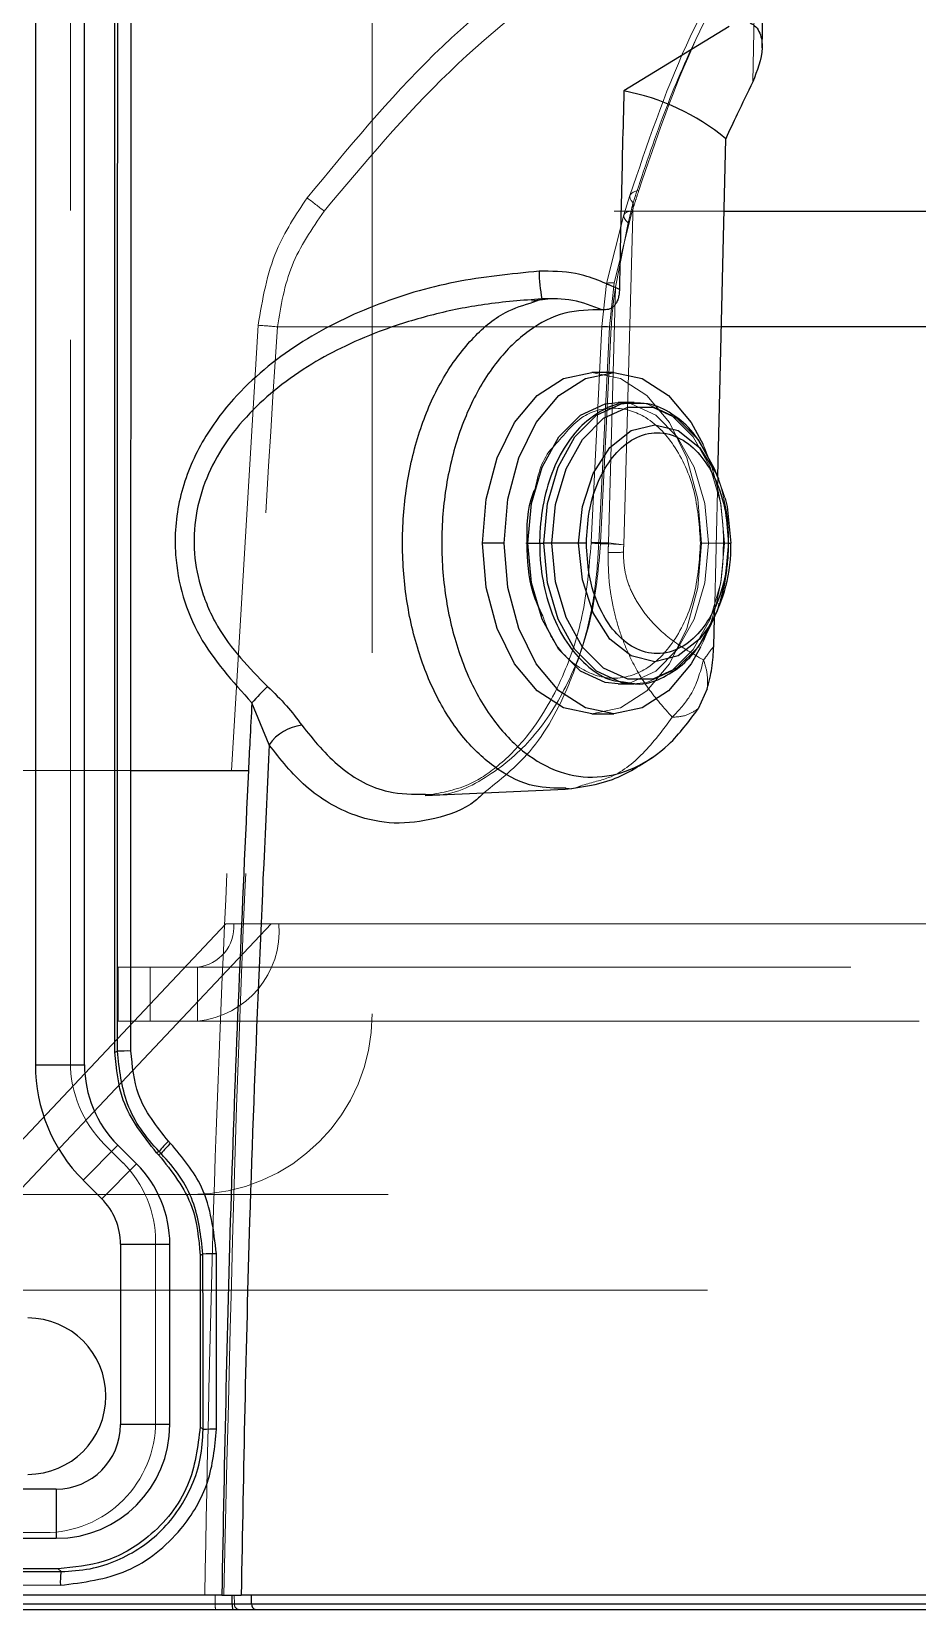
# Model space of a CAD drawing. Header units: millimetres. Extents: x 126 to 938, y 244 to 707.
# Drawn here: x 729.78 to 731.339, y 559.587 to 562.362 of the extents above; entities that cross this region are included whole.
import ezdxf

# ---------------------------------------------------------------- set-up
doc = ezdxf.new("R2010")
doc.units = ezdxf.units.MM
doc.linetypes.add('HIDDEN', pattern=[1.905, 1.27, -0.635])

msp = doc.modelspace()

# ---------------------------------------------------------------- linework, layer by layer
at = {"color": 7, "linetype": 'HIDDEN', "lineweight": 18}
for p, q in [((730.3795, 564.4444), (730.3795, 560.6344)), ((730.3795, 564.4444), (730.3795, 560.6344)), ((729.8483, 560.5501), (729.8483, 563.3173)), ((729.8483, 563.3173), (729.8483, 560.5501)), ((729.8733, 563.3123), (729.8733, 560.5451)), ((731.0553, 562.544), (731.049, 562.2734)), ((730.8331, 562.0739), (730.8222, 562.0396)), ((730.8385, 562.0609), (730.8223, 561.4594)), ((732.0753, 562.0462), (730.2948, 562.0462)), ((730.8222, 562.0396), (730.7918, 561.9189)), ((730.8052, 561.9201), (730.8369, 562.0462)), ((730.8077, 561.9123), (730.8299, 562.0258)), ((730.8369, 562.0462), (730.9985, 562.0462)), ((730.7918, 561.9189), (730.7837, 561.8435)), ((730.7971, 561.8428), (730.8052, 561.9201)), ((730.8077, 561.9123), (730.7955, 561.4631)), ((730.1319, 561.0623), (730.1788, 561.8455)), ((730.2126, 561.8428), (732.0637, 561.8428)), ((730.7837, 561.8435), (730.7648, 561.4638)), ((730.7971, 561.8428), (730.7782, 561.4631)), ((730.7813, 561.4631), (730.8002, 561.8428)), ((730.9937, 561.8428), (730.7971, 561.8428)), ((730.9816, 561.3311), (730.9875, 561.5793)), ((730.989, 561.5756), (731.0007, 561.5408)), ((730.6531, 561.4623), (730.6496, 561.4623)), ((730.7952, 561.4631), (730.7813, 561.4631)), ((730.7813, 561.4614), (730.7952, 561.4614)), ((730.8223, 561.4594), (730.7955, 561.4631)), ((730.7955, 561.4614), (730.8223, 561.4594)), ((730.9572, 561.4623), (730.9713, 561.4623)), ((730.9974, 561.4623), (730.9591, 561.4623)), ((730.9713, 561.4623), (730.9994, 561.4623)), ((731.0065, 561.4623), (730.9994, 561.4623)), ((731.0106, 561.4623), (731.0065, 561.4623)), ((730.9815, 561.3308), (730.989, 561.3489)), ((730.8215, 561.2184), (730.8388, 561.2158)), ((730.1319, 561.0623), (727.026, 561.0623)), ((729.673, 560.3169), (730.1219, 560.7931)), ((729.7526, 560.3169), (730.2015, 560.7931)), ((730.2015, 560.7931), (730.1219, 560.7931)), ((730.1219, 560.7931), (730.1357, 560.7931)), ((730.1357, 560.7931), (730.2153, 560.7931)), ((730.1357, 560.7931), (733.1906, 560.7931)), ((730.2015, 560.7931), (730.2153, 560.7931)), ((730.2153, 560.7931), (733.2702, 560.7931)), ((729.9325, 560.622), (729.9325, 560.7169)), ((729.9325, 560.7169), (729.9887, 560.7169)), ((732.7801, 560.7169), (729.9325, 560.7169)), ((729.9887, 560.7169), (729.9887, 560.622)), ((729.9887, 560.7169), (730.0718, 560.7169)), ((730.0718, 560.7169), (730.0718, 560.622)), ((733.1267, 560.7169), (730.0718, 560.7169)), ((729.9887, 560.622), (729.9325, 560.622)), ((732.7801, 560.622), (729.9325, 560.622)), ((729.9887, 560.622), (730.0718, 560.622)), ((730.0718, 560.622), (733.1267, 560.622)), ((729.9411, 560.3723), (729.9083, 560.4051)), ((729.9083, 560.4051), (729.9411, 560.3723)), ((729.9318, 560.4037), (729.9647, 560.3708)), ((727.8674, 560.3169), (730.4074, 560.3169)), ((727.8674, 560.3169), (730.4074, 560.3169)), ((730.062, 560.3169), (729.471, 560.3169)), ((730.062, 560.3169), (729.471, 560.3169)), ((729.9983, 559.9173), (729.9983, 560.2344)), ((729.9983, 560.2344), (729.9983, 559.9173)), ((730.0233, 560.2294), (730.0233, 559.9123)), ((732.8744, 560.1488), (725.4004, 560.1488)), ((732.8744, 560.1488), (725.4004, 560.1488)), ((727.8033, 559.7223), (729.8033, 559.7223)), ((729.8033, 559.7223), (727.8033, 559.7223)), ((729.8233, 559.7123), (727.8233, 559.7123)), ((727.026, 559.6123), (730.0848, 559.6123)), ((730.1329, 559.6123), (727.0498, 559.6123)), ((727.0501, 559.6123), (730.103, 559.6123)), ((730.1186, 559.6123), (730.0848, 559.6123)), ((730.103, 559.6123), (730.1368, 559.6123)), ((730.1033, 559.5969), (730.103, 559.6123)), ((730.1186, 559.6123), (731.9796, 559.6123)), ((730.167, 559.6123), (730.1329, 559.6123)), ((730.1368, 559.6123), (731.9908, 559.6123)), ((730.137, 559.5969), (730.1368, 559.6123)), ((731.9908, 559.6123), (730.167, 559.6123)), ((731.3715, 559.5873), (727.026, 559.5873)), ((730.1033, 559.5969), (727.0496, 559.5969)), ((730.1336, 559.5873), (727.0498, 559.5873)), ((727.0501, 559.5873), (730.1038, 559.5873)), ((730.1038, 559.5873), (730.1443, 559.5873)), ((730.1745, 559.5873), (730.1336, 559.5873)), ((731.9913, 559.5969), (730.137, 559.5969)), ((730.1443, 559.5873), (731.9986, 559.5873)), ((731.9986, 559.5873), (730.1745, 559.5873))]:
    msp.add_line(p, q, dxfattribs=at)
at = {"color": 7, "linetype": 'Continuous', "lineweight": 25}
for p, q in [((729.7867, 563.3123), (729.7867, 560.5451)), ((729.8733, 560.5451), (729.8733, 563.3123)), ((729.9268, 560.5672), (729.9268, 563.3159)), ((731.0656, 562.3336), (731.0719, 562.6031)), ((731.0078, 562.3708), (730.8223, 562.2575)), ((730.9875, 561.5793), (731.0015, 562.1736)), ((730.9985, 562.0462), (732.0753, 562.0462)), ((730.6888, 561.8913), (730.66, 561.8877)), ((730.6638, 561.8866), (730.6779, 561.8919)), ((732.0637, 561.8428), (730.9937, 561.8428)), ((730.8045, 561.7623), (730.7662, 561.7623)), ((730.8403, 561.7098), (730.8122, 561.7098)), ((730.8387, 561.7097), (730.8515, 561.7091)), ((730.989, 561.5756), (730.9815, 561.5937)), ((730.6117, 561.4623), (730.5734, 561.4623)), ((730.6531, 561.4623), (730.6812, 561.4623)), ((730.6958, 561.4623), (730.6812, 561.4623)), ((730.7427, 561.4623), (730.6958, 561.4623)), ((730.7563, 561.4623), (730.7427, 561.4623)), ((731.006, 561.4623), (731.0107, 561.4623)), ((730.9805, 561.2811), (730.9816, 561.3311)), ((730.8122, 561.2148), (730.8403, 561.2148)), ((730.9691, 561.2061), (730.9531, 561.1712)), ((730.198, 561.1079), (730.1677, 561.1817)), ((730.7662, 561.1623), (730.8045, 561.1623)), ((729.9548, 561.0623), (730.1616, 561.0623)), ((729.9549, 560.5693), (729.9548, 561.0623)), ((730.4729, 561.0185), (730.7192, 561.0297)), ((730.473, 561.0209), (730.4795, 561.0204)), ((729.9268, 560.5672), (729.9311, 560.569)), ((729.7867, 560.5451), (729.8733, 560.5451)), ((729.9318, 560.4037), (729.8706, 560.3424)), ((729.9647, 560.3708), (729.9318, 560.4037)), ((730.0045, 560.3924), (729.9999, 560.3905)), ((730.0036, 560.3869), (729.9999, 560.3905)), ((730.0082, 560.3888), (730.0036, 560.3869)), ((730.0082, 560.3888), (730.0045, 560.3924)), ((729.9647, 560.3708), (729.9034, 560.3096)), ((729.9034, 560.3096), (729.8706, 560.3424)), ((729.9367, 560.2294), (729.9367, 559.9123)), ((729.9367, 560.2294), (730.0233, 560.2294)), ((730.0233, 559.9123), (730.0233, 560.2294)), ((730.0768, 560.2102), (730.0816, 560.2122)), ((730.0768, 560.2102), (730.0768, 559.9086)), ((730.0233, 559.9123), (729.9367, 559.9123)), ((730.0768, 559.9086), (730.0819, 559.9035)), ((729.8233, 559.7989), (729.4156, 559.7989)), ((729.8233, 559.7989), (729.8233, 559.7123)), ((727.8233, 559.7123), (729.8233, 559.7123)), ((727.8181, 559.6573), (729.8319, 559.6538)), ((729.8269, 559.6588), (727.8196, 559.6588)), ((729.8269, 559.6588), (729.8319, 559.6538)), ((730.1147, 559.6123), (727.0257, 559.6123)), ((730.1147, 559.6123), (730.1488, 559.6123)), ((730.1331, 559.5969), (730.1329, 559.6123)), ((731.9796, 559.6123), (730.1488, 559.6123)), ((730.1672, 559.5969), (730.167, 559.6123)), ((727.0257, 559.5873), (731.3941, 559.5873)), ((727.0493, 559.5969), (730.1331, 559.5969)), ((730.1672, 559.5969), (731.9913, 559.5969))]:
    msp.add_line(p, q, dxfattribs=at)
at = {"color": 7, "linetype": 'HIDDEN', "lineweight": 18, "flags": 128}
for points in [[(730.8485, 562.0822), (730.8431, 562.0812), (730.8387, 562.0797), (730.8355, 562.0775), (730.8335, 562.0749), (730.8328, 562.0718), (730.8334, 562.0684), (730.8354, 562.0647), (730.8385, 562.0609)], [(730.8299, 562.0258), (730.8259, 562.0297), (730.8232, 562.0333), (730.822, 562.0367), (730.8222, 562.0397), (730.8239, 562.0422), (730.827, 562.0441), (730.8314, 562.0455), (730.8369, 562.0462)], [(730.8077, 561.9123), (730.8012, 561.9142), (730.7963, 561.9159), (730.7931, 561.9174), (730.7918, 561.9186), (730.7924, 561.9195), (730.795, 561.9201), (730.7993, 561.9203), (730.8052, 561.9201)], [(730.8002, 561.8428), (730.7935, 561.8431), (730.7884, 561.8433), (730.7851, 561.8435), (730.7837, 561.8435), (730.7843, 561.8435), (730.7868, 561.8433), (730.7911, 561.8431), (730.7971, 561.8428)], [(730.7662, 561.7623), (730.8162, 561.752), (730.8627, 561.7221), (730.9026, 561.6744), (730.9332, 561.6123), (730.9525, 561.5399), (730.9591, 561.4623)], [(730.8122, 561.7098), (730.8349, 561.7072), (730.8783, 561.6874), (730.9164, 561.6493), (730.946, 561.5961), (730.9649, 561.532), (730.9713, 561.4623)], [(730.8515, 561.7091), (730.863, 561.7072), (730.9064, 561.6874), (730.9445, 561.6493), (730.9742, 561.5961), (730.993, 561.532), (730.9994, 561.4623)], [(730.9591, 561.4623), (730.9525, 561.3846), (730.9332, 561.3123), (730.9026, 561.2501), (730.8627, 561.2024), (730.8162, 561.1725), (730.7662, 561.1623)], [(730.7955, 561.4614), (730.7955, 561.4617), (730.7955, 561.4619), (730.7955, 561.4621), (730.7955, 561.4623), (730.7955, 561.4625), (730.7955, 561.4627), (730.7955, 561.4629), (730.7955, 561.4631)], [(730.9713, 561.4623), (730.9649, 561.3925), (730.946, 561.3284), (730.9164, 561.2752), (730.8783, 561.2371), (730.8349, 561.2173), (730.8122, 561.2148)], [(730.9994, 561.4623), (730.993, 561.3925), (730.9742, 561.3284), (730.9445, 561.2752), (730.9064, 561.2371), (730.863, 561.2173), (730.8391, 561.2148)], [(731.0065, 561.4623), (731.0002, 561.3942), (730.9905, 561.3554)], [(730.9905, 561.3554), (730.9818, 561.3316), (730.9815, 561.3308)]]:
    msp.add_lwpolyline(points, dxfattribs=at)
at = {"color": 7, "linetype": 'Continuous', "lineweight": 25, "flags": 128}
for points in [[(730.5734, 561.4623), (730.58, 561.5399), (730.5992, 561.6123), (730.6299, 561.6744), (730.6698, 561.7221), (730.7163, 561.752), (730.7662, 561.7623)], [(730.6117, 561.4623), (730.6183, 561.5399), (730.6375, 561.6123), (730.6682, 561.6744), (730.7081, 561.7221), (730.7546, 561.752), (730.8045, 561.7623), (730.8545, 561.752), (730.901, 561.7221), (730.9409, 561.6744), (730.9617, 561.6361)], [(730.6531, 561.4623), (730.6596, 561.532), (730.6784, 561.5961), (730.708, 561.6493), (730.7461, 561.6874), (730.7896, 561.7072), (730.8122, 561.7098)], [(730.6812, 561.4623), (730.6877, 561.532), (730.7065, 561.5961), (730.7362, 561.6493), (730.7742, 561.6874), (730.8177, 561.7072), (730.8387, 561.7097)], [(730.6958, 561.4623), (730.7021, 561.5303), (730.7205, 561.5929), (730.7494, 561.6449), (730.7866, 561.6821), (730.8291, 561.7014), (730.8733, 561.7014), (730.9157, 561.6821), (730.9529, 561.6449), (730.9815, 561.5937)], [(730.7427, 561.4623), (730.7493, 561.5266), (730.7683, 561.5847), (730.7979, 561.6308), (730.8353, 561.6604), (730.8767, 561.6706), (730.9181, 561.6604), (730.9554, 561.6308), (730.985, 561.5847), (730.989, 561.5756)], [(731.0007, 561.5408), (731.004, 561.5266), (731.0106, 561.4623)], [(730.7662, 561.1623), (730.7163, 561.1725), (730.6698, 561.2024), (730.6299, 561.2501), (730.5992, 561.3123), (730.58, 561.3846), (730.5734, 561.4623)], [(730.9573, 561.2792), (730.9409, 561.2501), (730.901, 561.2024), (730.8545, 561.1725), (730.8045, 561.1623), (730.7546, 561.1725), (730.7081, 561.2024), (730.6682, 561.2501), (730.6375, 561.3123), (730.6183, 561.3846), (730.6117, 561.4623)], [(730.8122, 561.2148), (730.7896, 561.2173), (730.7461, 561.2371), (730.708, 561.2752), (730.6784, 561.3284), (730.6596, 561.3925), (730.6531, 561.4623)], [(730.8391, 561.2148), (730.8177, 561.2173), (730.7742, 561.2371), (730.7362, 561.2752), (730.7065, 561.3284), (730.6877, 561.3925), (730.6812, 561.4623)], [(730.9815, 561.3308), (730.9529, 561.2796), (730.9157, 561.2424), (730.8733, 561.2231), (730.8291, 561.2231), (730.7866, 561.2424), (730.7494, 561.2796), (730.7205, 561.3316), (730.7021, 561.3942), (730.6958, 561.4623)], [(730.9722, 561.3163), (730.9554, 561.2937), (730.9181, 561.2641), (730.8767, 561.2539), (730.8353, 561.2641), (730.7979, 561.2937), (730.7683, 561.3398), (730.7493, 561.3979), (730.7427, 561.4623)], [(730.0819, 559.9035), (730.0817, 560.0764), (730.0816, 560.2122)], [(730.1056, 559.9042), (730.1055, 560.077), (730.1054, 560.2128)], [(727.8169, 559.6332), (728.9446, 559.6312), (729.8306, 559.6297)]]:
    msp.add_lwpolyline(points, dxfattribs=at)
at = {"color": 7, "linetype": 'Continuous', "lineweight": 25}
for centre, radius, start, end in [((730.7503, 561.8703), 0.3938, 50.3676, 79.4668), ((730.9853, 561.9478), 0.3124, 181.3383, 190.2919), ((730.7385, 561.4557), 0.2722, 329.1719, 1.3707), ((730.947, 560.4526), 1.0672, 134.7774, 136.9048), ((730.2647, 561.0614), 0.0812, 96.4419, 145.1128), ((729.9497, 560.0594), 0.5099, 89.4129, 92.0823), ((730.0733, 560.5451), 0.2866, 180, 224.9981), ((730.0732, 560.5451), 0.2, 179.9981, 225.0017), ((730.1182, 560.3055), 0.1431, 132.8208, 142.6168), ((730.1219, 560.3019), 0.1431, 132.8328, 142.6255), ((729.8233, 560.2294), 0.2, 359.9981, 45.0017), ((729.8232, 560.2294), 0.1134, 0.0076, 44.9967), ((730.1001, 559.916), 0.2968, 88.9858, 93.573), ((729.7733, 559.9623), 0.1375, 270, 90), ((729.8232, 559.9123), 0.1134, 270.0073, 359.9927), ((729.8233, 559.9123), 0.2, 270.0015, 359.9985), ((730.1004, 559.6841), 0.2201, 88.6453, 94.833), ((729.9628, 559.635), 0.1322, 171.8346, 182.3021), ((730.1815, 559.5945), 0.0484, 177.2052, 188.6607), ((730.176, 559.596), 0.00888, 174.1095, 260.1266)]:
    msp.add_arc(centre, radius, start, end, dxfattribs=at)
at = {"color": 7, "linetype": 'HIDDEN', "lineweight": 18}
for centre, radius, start, end in [((729.8944, 561.5618), 0.6284, 50.4188, 53.8879), ((730.077, 560.3719), 1.4771, 84.733, 86.0477), ((730.5815, 561.4675), 0.4159, 359.2813, 23.9116), ((730.6707, 561.4665), 0.3359, 359.2759, 22.2547), ((730.7104, 560.0642), 1.4007, 87.098, 87.7738), ((730.8102, 562.1661), 0.7037, 266.2953, 267.3874), ((730.7851, 561.6292), 0.1678, 263.0939, 268.6993), ((728.8233, 561.4904), 1.9582, 359.1514, 359.1999), ((730.7942, 562.8578), 1.4118, 270.0159, 271.1045), ((728.8373, 561.4904), 1.9582, 359.1514, 359.1999), ((730.5853, 561.4565), 0.4121, 334.5119, 0.7946), ((730.0567, 560.7804), 0.1591, 275.4425, 4.5645), ((730.0651, 560.7875), 0.0709, 275.4464, 4.5636), ((730.062, 560.6344), 0.3175, 270.0017, 359.9994), ((730.062, 560.6344), 0.3175, 270.0017, 359.9994), ((730.0533, 560.5501), 0.205, 180.0002, 224.9971), ((730.0533, 560.5501), 0.205, 180.0002, 224.9971), ((730.0732, 560.5451), 0.2, 179.9981, 225.0017), ((729.8032, 560.2344), 0.1951, 0.0057, 44.9925), ((729.8032, 560.2344), 0.1951, 0.0057, 44.9925), ((729.8233, 560.2294), 0.2, 359.9981, 45.0017), ((729.7733, 559.9623), 0.1375, 270, 90), ((729.8033, 559.9173), 0.195, 269.9982, 0), ((729.8033, 559.9173), 0.195, 269.9982, 0), ((729.8233, 559.9123), 0.2, 270.0015, 359.9985), ((730.147, 559.5946), 0.0438, 176.9422, 189.6289), ((730.1459, 559.596), 0.00888, 174.1095, 260.1266)]:
    msp.add_arc(centre, radius, start, end, dxfattribs=at)
at = {"color": 7, "linetype": 'Continuous', "lineweight": 25}
for points, knots in [([(729.9311, 560.569), (729.9311, 561.0832), (729.931, 562.001), (729.9326, 562.9188), (729.9333, 563.3224)], [0, 0, 0, 0, 0.560186, 1, 1, 1, 1]), ([(729.9548, 561.0623), (729.9549, 561.4388), (729.9551, 562.1918), (729.9564, 562.9447), (729.957, 563.321)], [0, 0, 0, 0, 0.500155, 1, 1, 1, 1]), ([(731.0447, 562.3775), (731.0482, 562.3753), (731.0554, 562.3708), (731.0643, 562.3555), (731.0682, 562.3208), (731.0569, 562.293), (731.049, 562.2734)], [0, 0, 0, 0, 0.1070099, 0.2217076, 0.45432, 1, 1, 1, 1]), ([(730.8223, 562.2575), (730.8207, 562.1923), (730.8178, 562.076), (730.8155, 561.9597), (730.8145, 561.9085)], [0, 0, 0, 0, 0.559991, 1, 1, 1, 1]), ([(731.049, 562.2734), (731.0398, 562.2545), (731.0238, 562.2213), (731.0082, 562.1879), (731.0015, 562.1736)], [0, 0, 0, 0, 0.5705703, 1, 1, 1, 1]), ([(730.673, 561.9405), (730.6235, 561.9356), (730.5244, 561.926), (730.3808, 561.8831), (730.2465, 561.8166), (730.1427, 561.7312), (730.0737, 561.6363), (730.0365, 561.5423), (730.0272, 561.4252), (730.0665, 561.293), (730.1339, 561.2189), (730.1677, 561.1817)], [0, 0, 0, 0, 0.124825, 0.249641, 0.37448, 0.499628, 0.583241, 0.667007, 0.75032, 0.874785, 1, 1, 1, 1]), ([(730.8145, 561.9085), (730.7892, 561.9199), (730.744, 561.9402), (730.6947, 561.9404), (730.673, 561.9405)], [0, 0, 0, 0, 0.5605935, 1, 1, 1, 1]), ([(730.6779, 561.8919), (730.6442, 561.8893), (730.58, 561.8844), (730.4871, 561.8655), (730.4052, 561.8408), (730.3338, 561.811), (730.2709, 561.7773), (730.2141, 561.738), (730.1617, 561.6908), (730.1187, 561.6377), (730.0858, 561.577), (730.067, 561.512), (730.0641, 561.4444), (730.075, 561.3893), (730.0911, 561.3471), (730.122, 561.285), (730.1628, 561.2433), (730.1953, 561.2101)], [0, 0, 0, 0, 0.091255, 0.173848, 0.255724, 0.322178, 0.382577, 0.448349, 0.508343, 0.572639, 0.632061, 0.693729, 0.753854, 0.813282, 0.844099, 0.875872, 1, 1, 1, 1]), ([(730.7204, 561.0314), (730.7016, 561.0315), (730.6593, 561.0317), (730.5972, 561.0633), (730.5398, 561.1158), (730.4925, 561.1879), (730.4575, 561.2743), (730.4364, 561.371), (730.4303, 561.4725), (730.4395, 561.5736), (730.4635, 561.6685), (730.5011, 561.7526), (730.5508, 561.8202), (730.6054, 561.8683), (730.6467, 561.8813), (730.6638, 561.8866)], [0, 0, 0, 0, 0.051296, 0.115302, 0.185933, 0.264489, 0.350403, 0.441775, 0.535902, 0.629722, 0.720193, 0.804743, 0.881696, 0.950824, 1, 1, 1, 1]), ([(730.7843, 561.8726), (730.7672, 561.8792), (730.7329, 561.8923), (730.6962, 561.8921), (730.6779, 561.8919)], [0, 0, 0, 0, 0.500395, 1, 1, 1, 1]), ([(730.8145, 561.9085), (730.8144, 561.9057), (730.8141, 561.9001), (730.8123, 561.8923), (730.8095, 561.8853), (730.8055, 561.8797), (730.8007, 561.8756), (730.7936, 561.8725), (730.788, 561.8726), (730.7843, 561.8726)], [0, 0, 0, 0, 0.160082, 0.307769, 0.44903, 0.577717, 0.688221, 0.798669, 1, 1, 1, 1]), ([(730.7843, 561.8726), (730.7621, 561.8724), (730.7162, 561.872), (730.6512, 561.8371), (730.5953, 561.7817), (730.5503, 561.7069), (730.5186, 561.6179), (730.5017, 561.5196), (730.5007, 561.418), (730.5155, 561.3191), (730.5454, 561.2286), (730.5887, 561.1517), (730.6434, 561.0931), (730.7071, 561.0568), (730.7762, 561.0466), (730.8441, 561.0646), (730.9063, 561.1074), (730.9369, 561.1492), (730.9531, 561.1712)], [0, 0, 0, 0, 0.049937, 0.103004, 0.162002, 0.227674, 0.299457, 0.375561, 0.453209, 0.529417, 0.601903, 0.668626, 0.72844, 0.781958, 0.832107, 0.882931, 0.938135, 1, 1, 1, 1]), ([(730.8387, 561.7078), (730.8329, 561.7082), (730.8127, 561.7096), (730.7787, 561.6946), (730.7417, 561.6655), (730.7112, 561.623), (730.6888, 561.5709), (730.6757, 561.512), (730.6726, 561.45), (730.6797, 561.3887), (730.6967, 561.3317), (730.7231, 561.282), (730.7581, 561.2442), (730.7924, 561.2213), (730.8149, 561.2191), (730.8215, 561.2184)], [0, 0, 0, 0, 0.027041, 0.095179, 0.167979, 0.249202, 0.338943, 0.434681, 0.53316, 0.631032, 0.72516, 0.813206, 0.894208, 0.968463, 1, 1, 1, 1]), ([(730.9669, 561.6212), (730.9599, 561.6333), (730.9445, 561.6598), (730.9095, 561.6902), (730.8716, 561.7089), (730.8474, 561.7081), (730.8387, 561.7078)], [0, 0, 0, 0, 0.254519, 0.55992, 0.8406, 1, 1, 1, 1]), ([(730.7563, 561.4623), (730.7573, 561.4805), (730.7594, 561.5205), (730.7765, 561.574), (730.8041, 561.6186), (730.8381, 561.6484), (730.8812, 561.6604), (730.9242, 561.6484), (730.9582, 561.6186), (730.9858, 561.574), (731.0029, 561.5205), (731.005, 561.4805), (731.006, 561.4623)], [0, 0, 0, 0, 0.108152, 0.23743, 0.328867, 0.417166, 0.5, 0.582834, 0.671133, 0.76257, 0.891848, 1, 1, 1, 1]), ([(730.6519, 561.4623), (730.6518, 561.4924), (730.6518, 561.5249), (730.6644, 561.5541), (730.6654, 561.5563)], [0, 0, 0, 0, 0.924806, 1, 1, 1, 1]), ([(730.6798, 561.334), (730.6734, 561.3475), (730.6543, 561.3876), (730.6529, 561.4324), (730.6519, 561.4623)], [0, 0, 0, 0, 0.334612, 1, 1, 1, 1]), ([(731.006, 561.4623), (731.005, 561.444), (731.0029, 561.404), (730.9858, 561.3505), (730.9582, 561.3059), (730.9242, 561.2762), (730.8812, 561.2641), (730.8381, 561.2762), (730.8041, 561.3059), (730.7765, 561.3505), (730.7594, 561.404), (730.7573, 561.444), (730.7563, 561.4623)], [0, 0, 0, 0, 0.10814, 0.237419, 0.328866, 0.417166, 0.5, 0.582834, 0.671134, 0.762581, 0.89186, 1, 1, 1, 1]), ([(730.8388, 561.2158), (730.8409, 561.2154), (730.8571, 561.2126), (730.8887, 561.2234), (730.9273, 561.2476), (730.9602, 561.2857), (730.9746, 561.3168), (730.9821, 561.3329)], [0, 0, 0, 0, 0.032308, 0.250014, 0.477941, 0.730144, 1, 1, 1, 1]), ([(730.8388, 561.2158), (730.8409, 561.2154), (730.8571, 561.2126), (730.8887, 561.2234), (730.9273, 561.2476), (730.9602, 561.2857), (730.9746, 561.3168), (730.9821, 561.3329)], [0, 0, 0, 0, 0.032636, 0.250268, 0.478118, 0.730236, 1, 1, 1, 1]), ([(730.9691, 561.2061), (730.9722, 561.2182), (730.9786, 561.2428), (730.9798, 561.2682), (730.9805, 561.2811)], [0, 0, 0, 0, 0.493141, 1, 1, 1, 1]), ([(730.1953, 561.2101), (730.2068, 561.1991), (730.2288, 561.1781), (730.2469, 561.1537), (730.2555, 561.1421)], [0, 0, 0, 0, 0.523849, 1, 1, 1, 1]), ([(730.1677, 561.1817), (730.1665, 561.1594), (730.1644, 561.1196), (730.1624, 561.0798), (730.1616, 561.0623)], [0, 0, 0, 0, 0.559934, 1, 1, 1, 1]), ([(730.2555, 561.1421), (730.2765, 561.1161), (730.3174, 561.0654), (730.3973, 561.0212), (730.4511, 561.0209), (730.473, 561.0209)], [0, 0, 0, 0, 0.384383, 0.750595, 1, 1, 1, 1]), ([(730.198, 561.1079), (730.1852, 560.8287), (730.1622, 560.3304), (730.1529, 559.8316), (730.1488, 559.6123)], [0, 0, 0, 0, 0.560227, 1, 1, 1, 1]), ([(730.5761, 561.0232), (730.5712, 561.0184), (730.5475, 560.9955), (730.4917, 560.9762), (730.4188, 560.9661), (730.3382, 560.9828), (730.2592, 561.0298), (730.2182, 561.0821), (730.198, 561.1079)], [0, 0, 0, 0, 0.0469314, 0.2244766, 0.3882969, 0.5479735, 0.7775167, 1, 1, 1, 1]), ([(730.7193, 561.0297), (730.7477, 561.0334), (730.8047, 561.0409), (730.8526, 561.0726), (730.8766, 561.0885)], [0, 0, 0, 0, 0.498843, 1, 1, 1, 1]), ([(730.1616, 561.0623), (730.1506, 560.8211), (730.1286, 560.338), (730.1194, 559.8545), (730.1147, 559.6123)], [0, 0, 0, 0, 0.4991131, 1, 1, 1, 1]), ([(729.9999, 560.3905), (729.9767, 560.4198), (729.9353, 560.4721), (729.9294, 560.5381), (729.9268, 560.5672)], [0, 0, 0, 0, 0.5600052, 1, 1, 1, 1]), ([(730.0045, 560.3924), (729.9932, 560.4052), (729.9708, 560.4305), (729.94, 560.489), (729.9346, 560.5373), (729.9311, 560.569)], [0, 0, 0, 0, 0.262038, 0.516417, 1, 1, 1, 1]), ([(730.021, 560.4105), (730.0001, 560.4367), (729.9627, 560.4837), (729.9573, 560.5431), (729.9549, 560.5693)], [0, 0, 0, 0, 0.55883, 1, 1, 1, 1]), ([(730.0816, 560.2122), (730.0781, 560.244), (730.0727, 560.2924), (730.0418, 560.3509), (730.0195, 560.376), (730.0082, 560.3888)], [0, 0, 0, 0, 0.485104, 0.739093, 1, 1, 1, 1]), ([(730.0246, 560.4069), (730.0239, 560.4075), (730.0227, 560.4087), (730.0215, 560.41), (730.021, 560.4105)], [0, 0, 0, 0, 0.559739, 1, 1, 1, 1]), ([(730.1054, 560.2128), (730.1006, 560.2535), (730.092, 560.3264), (730.0452, 560.3823), (730.0246, 560.4069)], [0, 0, 0, 0, 0.559754, 1, 1, 1, 1]), ([(730.0036, 560.3869), (730.0268, 560.3576), (730.0682, 560.3053), (730.0741, 560.2393), (730.0768, 560.2102)], [0, 0, 0, 0, 0.5600023, 1, 1, 1, 1]), ([(730.0768, 559.9086), (730.0723, 559.8732), (730.0632, 559.7995), (729.9956, 559.7157), (729.9116, 559.6669), (729.8544, 559.6614), (729.8269, 559.6588)], [0, 0, 0, 0, 0.270323, 0.562409, 0.789671, 1, 1, 1, 1]), ([(729.8306, 559.6297), (729.871, 559.6348), (729.9518, 559.645), (730.0423, 559.7186), (730.0962, 559.8091), (730.1025, 559.8725), (730.1056, 559.9042)], [0, 0, 0, 0, 0.279991, 0.559562, 0.779788, 1, 1, 1, 1]), ([(729.8319, 559.6538), (729.849, 559.6548), (729.8828, 559.6567), (729.9454, 559.6769), (730.0134, 559.7223), (730.0588, 559.7904), (730.079, 559.8529), (730.0809, 559.8865), (730.0819, 559.9035)], [0, 0, 0, 0, 0.13113, 0.258356, 0.500095, 0.743258, 0.870048, 1, 1, 1, 1]), ([(730.1331, 559.5969), (730.1393, 559.5969), (730.1507, 559.5969), (730.162, 559.5969), (730.1672, 559.5969)], [0, 0, 0, 0, 0.545375, 1, 1, 1, 1])]:
    msp.add_open_spline(points, degree=3, knots=knots, dxfattribs=at)
at = {"color": 7, "linetype": 'HIDDEN', "lineweight": 18}
for points, knots in [([(730.2648, 562.0695), (730.3366, 562.1565), (730.4799, 562.3302), (730.7467, 562.5402), (731.0351, 562.7148), (731.3426, 562.8536), (731.6625, 562.96), (731.9915, 563.0346), (732.3263, 563.0811), (732.5511, 563.0869), (732.6637, 563.0898)], [0, 0, 0, 0, 0.125204, 0.250031, 0.375399, 0.499767, 0.624619, 0.749952, 0.874749, 1, 1, 1, 1]), ([(732.6609, 563.0373), (732.5947, 563.0363), (732.4654, 563.0343), (732.2718, 563.0188), (732.084, 562.9948), (731.8982, 562.9613), (731.7152, 562.9185), (731.5349, 562.866), (731.3131, 562.7878), (731.0549, 562.6731), (730.7705, 562.5035), (730.5074, 562.2998), (730.3657, 562.1307), (730.2948, 562.0462)], [0, 0, 0, 0, 0.0749391, 0.146234, 0.2195699, 0.2890751, 0.3598747, 0.4321101, 0.5014086, 0.6258161, 0.7510401, 0.8754847, 1, 1, 1, 1]), ([(730.8485, 562.0822), (730.879, 562.1721), (730.9379, 562.3451), (731.0293, 562.5033), (731.0732, 562.5793)], [0, 0, 0, 0, 0.519587, 1, 1, 1, 1]), ([(731.0555, 562.569), (731.0119, 562.4931), (730.9215, 562.3355), (730.8633, 562.1633), (730.8331, 562.0739)], [0, 0, 0, 0, 0.481155, 1, 1, 1, 1]), ([(730.8385, 562.0609), (730.855, 562.1105), (730.8873, 562.2079), (730.9558, 562.3714), (731.0181, 562.4795), (731.0553, 562.544)], [0, 0, 0, 0, 0.295487, 0.579803, 1, 1, 1, 1]), ([(730.8369, 562.0462), (730.8391, 562.0529), (730.843, 562.0649), (730.8468, 562.0769), (730.8485, 562.0822)], [0, 0, 0, 0, 0.561942, 1, 1, 1, 1]), ([(730.1788, 561.8455), (730.1864, 561.8908), (730.1999, 561.9716), (730.245, 562.0396), (730.2648, 562.0695)], [0, 0, 0, 0, 0.560828, 1, 1, 1, 1]), ([(730.8299, 562.0258), (730.8316, 562.0325), (730.8345, 562.0441), (730.8373, 562.0558), (730.8385, 562.0609)], [0, 0, 0, 0, 0.568211, 1, 1, 1, 1]), ([(730.2948, 562.0462), (730.2735, 562.0152), (730.2311, 561.9535), (730.2187, 561.8796), (730.2126, 561.8428)], [0, 0, 0, 0, 0.501144, 1, 1, 1, 1]), ([(730.8002, 561.8428), (730.801, 561.8559), (730.8026, 561.8791), (730.8061, 561.9022), (730.8077, 561.9123)], [0, 0, 0, 0, 0.560577, 1, 1, 1, 1]), ([(730.1186, 559.6123), (730.1279, 560.0287), (730.1445, 560.7729), (730.1918, 561.5157), (730.2126, 561.8428)], [0, 0, 0, 0, 0.559647, 1, 1, 1, 1]), ([(730.6654, 561.5563), (730.6717, 561.5836), (730.6782, 561.6115), (730.7142, 561.6482), (730.7396, 561.6866), (730.8049, 561.7059), (730.8686, 561.6853), (730.9189, 561.6287), (730.9512, 561.5503), (730.9552, 561.4917), (730.9572, 561.4623)], [0, 0, 0, 0, 0.154019, 0.156956, 0.296066, 0.40859, 0.521114, 0.66316, 0.830927, 1, 1, 1, 1]), ([(730.7647, 561.4627), (730.7612, 561.4192), (730.7548, 561.3415), (730.7177, 561.2267), (730.6676, 561.1363), (730.6059, 561.0721), (730.545, 561.0309), (730.4984, 561.0229), (730.4727, 561.0184)], [0, 0, 0, 0, 0.226258, 0.404546, 0.624492, 0.757154, 0.865954, 1, 1, 1, 1]), ([(730.4795, 561.0204), (730.4824, 561.0201), (730.519, 561.0169), (730.5877, 561.0511), (730.6678, 561.1199), (730.73, 561.2203), (730.7707, 561.3369), (730.7778, 561.4211), (730.7813, 561.4614)], [0, 0, 0, 0, 0.015431, 0.189756, 0.367027, 0.564355, 0.790902, 1, 1, 1, 1]), ([(730.7782, 561.4631), (730.7765, 561.436), (730.7732, 561.3803), (730.7557, 561.2963), (730.7217, 561.1982), (730.6685, 561.0974), (730.6044, 561.0459), (730.5761, 561.0232)], [0, 0, 0, 0, 0.162314, 0.33411, 0.511356, 0.784845, 1, 1, 1, 1]), ([(730.9572, 561.4623), (730.9552, 561.4328), (730.9512, 561.3742), (730.9189, 561.2958), (730.8687, 561.2393), (730.8044, 561.2183), (730.741, 561.2395), (730.698, 561.2836), (730.6847, 561.3204), (730.6798, 561.334)], [0, 0, 0, 0, 0.1820495, 0.3626914, 0.5156398, 0.6367995, 0.7579593, 0.9109077, 1, 1, 1, 1]), ([(730.7782, 561.4631), (730.7773, 561.4631), (730.7736, 561.463), (730.7691, 561.4634), (730.7656, 561.4628), (730.7649, 561.4626)], [0, 0, 0, 0, 0.190774, 0.83922, 1, 1, 1, 1]), ([(730.7813, 561.4631), (730.7792, 561.4631), (730.7754, 561.4631), (730.7704, 561.463), (730.7671, 561.4629), (730.7654, 561.4627), (730.7649, 561.4626)], [0, 0, 0, 0, 0.386877, 0.693152, 0.900425, 1, 1, 1, 1]), ([(730.7952, 561.4614), (730.7951, 561.4586), (730.7948, 561.4534), (730.7946, 561.4483), (730.7946, 561.446)], [0, 0, 0, 0, 0.560336, 1, 1, 1, 1]), ([(730.7946, 561.446), (730.7948, 561.4287), (730.795, 561.4027), (730.7998, 561.3684), (730.8059, 561.3376), (730.8162, 561.3019), (730.8351, 561.2559), (730.8638, 561.2052), (730.8928, 561.1727), (730.9076, 561.1561)], [0, 0, 0, 0, 0.16248, 0.243703, 0.32486, 0.457462, 0.591427, 0.791774, 1, 1, 1, 1]), ([(730.7955, 561.4631), (730.7955, 561.4631), (730.7954, 561.4631), (730.7953, 561.4631), (730.7952, 561.4631)], [0, 0, 0, 0, 0.549416, 1, 1, 1, 1]), ([(730.7952, 561.4614), (730.7953, 561.4614), (730.7953, 561.4615), (730.7954, 561.4614), (730.7955, 561.4614)], [0, 0, 0, 0, 0.563678, 1, 1, 1, 1]), ([(730.8223, 561.4594), (730.822, 561.4569), (730.8216, 561.4526), (730.8215, 561.4482), (730.8214, 561.4463)], [0, 0, 0, 0, 0.560894, 1, 1, 1, 1]), ([(730.8214, 561.4463), (730.8218, 561.4362), (730.8225, 561.4158), (730.8313, 561.3858), (730.8457, 561.3568), (730.8703, 561.3235), (730.9087, 561.2878), (730.944, 561.2676), (730.9626, 561.2569)], [0, 0, 0, 0, 0.121557, 0.245229, 0.373978, 0.510129, 0.742483, 1, 1, 1, 1]), ([(730.9821, 561.3329), (730.9825, 561.3335), (730.9921, 561.3518), (731.0006, 561.392), (731.0063, 561.4349), (731.0065, 561.4584), (731.0066, 561.4623)], [0, 0, 0, 0, 0.016376, 0.467536, 0.912673, 1, 1, 1, 1]), ([(730.9821, 561.3329), (730.9825, 561.3335), (730.9864, 561.3408), (730.988, 561.3491), (730.9895, 561.3566)], [0, 0, 0, 0, 0.087148, 1, 1, 1, 1]), ([(730.9805, 561.2811), (730.9772, 561.2767), (730.9713, 561.2686), (730.9653, 561.2606), (730.9626, 561.2569)], [0, 0, 0, 0, 0.5462, 1, 1, 1, 1]), ([(730.9626, 561.2569), (730.9567, 561.2355), (730.9462, 561.1974), (730.9193, 561.1687), (730.9076, 561.1561)], [0, 0, 0, 0, 0.561528, 1, 1, 1, 1]), ([(730.9691, 561.2061), (730.9695, 561.2155), (730.9703, 561.2328), (730.965, 561.2493), (730.9626, 561.2569)], [0, 0, 0, 0, 0.542039, 1, 1, 1, 1]), ([(730.9531, 561.1712), (730.9467, 561.1671), (730.9329, 561.158), (730.9164, 561.1568), (730.9076, 561.1561)], [0, 0, 0, 0, 0.462242, 1, 1, 1, 1]), ([(730.9076, 561.1561), (730.8913, 561.1342), (730.8604, 561.0928), (730.8043, 561.0475), (730.7573, 561.0407), (730.7329, 561.0295), (730.7239, 561.0308), (730.7204, 561.0314)], [0, 0, 0, 0, 0.350953, 0.66622, 0.884705, 0.955901, 1, 1, 1, 1]), ([(730.0848, 559.6123), (730.0894, 559.854), (730.0986, 560.3376), (730.1208, 560.8207), (730.1319, 561.0623)], [0, 0, 0, 0, 0.50001, 1, 1, 1, 1]), ([(730.137, 559.5969), (730.1319, 559.5969), (730.1207, 559.5969), (730.1094, 559.5969), (730.1033, 559.5969)], [0, 0, 0, 0, 0.454658, 1, 1, 1, 1])]:
    msp.add_open_spline(points, degree=3, knots=knots, dxfattribs=at)

doc.saveas('drawing.dxf')
